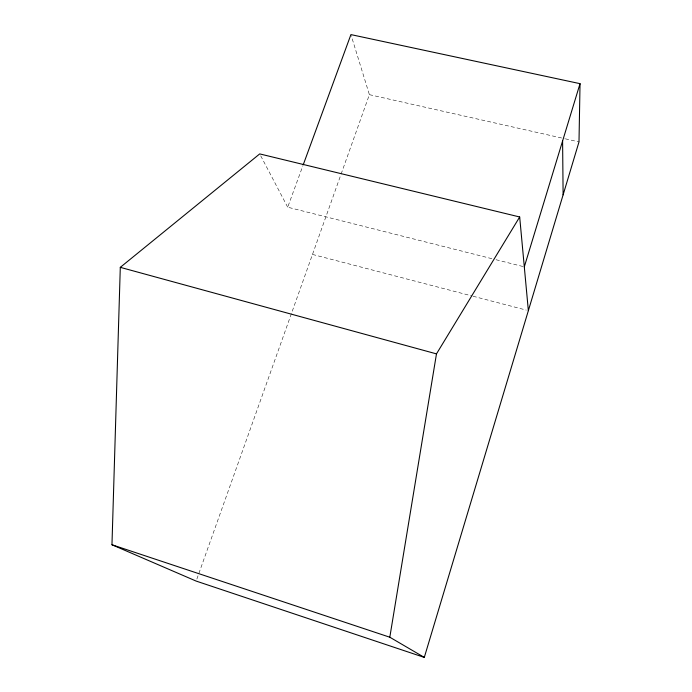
<?xml version="1.0" encoding="UTF-8"?>
<svg xmlns="http://www.w3.org/2000/svg" width="692" height="692" viewBox="0 0 692 692"><rect width="100%" height="100%" fill="white"/><g stroke="black" fill="none" stroke-linecap="round" stroke-linejoin="round"><path stroke-width="0.52" stroke-dasharray="3.46 2.59" d="M196.874 579.048L340.758 175.059M341.121 174.038L369.39 94.666L351.233 35.621M491.848 258.67L287.699 207.202L302.854 165.82M369.39 94.666L564.248 138.582M565.303 138.824L578.996 141.912M496.034 259.725L523.256 266.584M312.49 254.422L472.048 295.968M473.094 296.245L526.275 310.094M260.72 155.812L287.699 207.202"/><path stroke-width="1.04" d="M303.226 164.808L350.922 34.6L580.034 83.663L578.996 141.912L424.3 657.4L196.147 581.081L111.966 544.76L120.296 267.346L259.716 153.909L519.683 216.977L528.359 310.639M424.3 657.4L389.812 637.22L436.479 353.88L519.683 216.977M524.302 266.844L580.034 83.663M120.296 267.346L436.479 353.88M111.966 544.76L389.812 637.22M562.596 140.969L563.115 194.841"/></g></svg>
